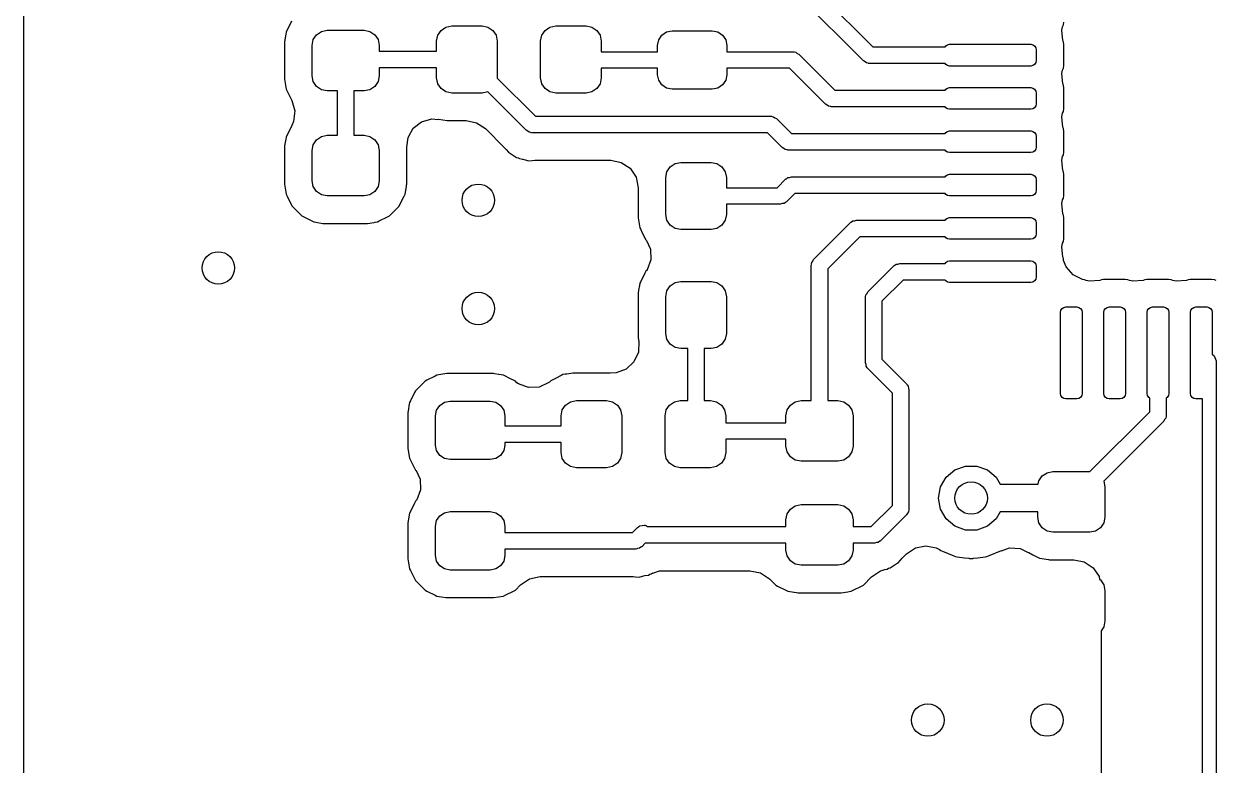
# Model space of a CAD drawing. Extents: x 0.99 to 4.24, y -7.27 to -4.02.
# Drawn here: x 0.9943 to 1.4276, y -6.7369 to -6.4673 of the extents above; entities that cross this region are included whole.
import ezdxf

# ---------------------------------------------------------------- set-up
doc = ezdxf.new("R2010")
doc.units = 0
doc.header["$MEASUREMENT"] = 0
doc.layers.add('BLACK', color=7, linetype='CONTINUOUS')

msp = doc.modelspace()

# ---------------------------------------------------------------- linework, layer by layer
at = {"layer": 'BLACK', "linetype": 'CONTINUOUS'}
for p, q in [((0.99427, -6.92717), (0.99427, -6.36146)), ((1.26875, -6.44167), (1.30282, -6.47574)), ((1.29945, -6.48086), (1.26363, -6.44503)), ((1.09161, -6.46633), (1.08957, -6.47034)), ((1.10242, -6.4701), (1.10453, -6.46969)), ((1.10453, -6.46969), (1.11791, -6.46969)), ((1.11791, -6.46969), (1.12002, -6.4701)), ((1.14471, -6.47151), (1.14591, -6.46972)), ((1.14591, -6.46972), (1.14769, -6.46853)), ((1.14769, -6.46853), (1.1498, -6.46811)), ((1.1498, -6.46811), (1.16083, -6.46811)), ((1.16083, -6.46811), (1.16294, -6.46853)), ((1.16294, -6.46853), (1.16472, -6.46972)), ((1.16472, -6.46972), (1.16592, -6.47151)), ((1.18251, -6.47151), (1.1837, -6.46972)), ((1.1837, -6.46972), (1.18549, -6.46853)), ((1.18549, -6.46853), (1.1876, -6.46811)), ((1.1876, -6.46811), (1.19862, -6.46811)), ((1.19862, -6.46811), (1.20073, -6.46853)), ((1.20073, -6.46853), (1.20252, -6.46972)), ((1.20252, -6.46972), (1.20371, -6.47151)), ((1.22789, -6.47029), (1.22992, -6.46988)), ((1.22992, -6.46988), (1.24449, -6.46988)), ((1.24449, -6.46988), (1.24652, -6.47029)), ((1.37158, -6.46963), (1.37183, -6.46839)), ((1.37186, -6.47339), (1.37158, -6.46963)), ((1.37183, -6.46839), (1.3721, -6.46777)), ((1.3721, -6.46777), (1.37222, -6.46674)), ((1.08912, -6.47316), (1.089, -6.47397)), ((1.089, -6.47397), (1.089, -6.48744)), ((1.08945, -6.47111), (1.08912, -6.47316)), ((1.08957, -6.47034), (1.08945, -6.47111)), ((1.09902, -6.4752), (1.09944, -6.47309)), ((1.09944, -6.47309), (1.10063, -6.4713)), ((1.10063, -6.4713), (1.10242, -6.4701)), ((1.12002, -6.4701), (1.12181, -6.4713)), ((1.12181, -6.4713), (1.12301, -6.47309)), ((1.12301, -6.47309), (1.12343, -6.4752)), ((1.14429, -6.47362), (1.14471, -6.47151)), ((1.14429, -6.47731), (1.14429, -6.47362)), ((1.16592, -6.47151), (1.16634, -6.47362)), ((1.16634, -6.47362), (1.16634, -6.48701)), ((1.18209, -6.47362), (1.18251, -6.47151)), ((1.18209, -6.48701), (1.18209, -6.47362)), ((1.20371, -6.47151), (1.20413, -6.47362)), ((1.20413, -6.47362), (1.20413, -6.47751)), ((1.22461, -6.4752), (1.22501, -6.47316)), ((1.22501, -6.47316), (1.22616, -6.47144)), ((1.22616, -6.47144), (1.22789, -6.47029)), ((1.24652, -6.47029), (1.24825, -6.47144)), ((1.24825, -6.47144), (1.2494, -6.47316)), ((1.2494, -6.47316), (1.2498, -6.4752)), ((1.3721, -6.47395), (1.37186, -6.47339)), ((1.37222, -6.47499), (1.3721, -6.47395)), ((1.09902, -6.48622), (1.09902, -6.4752)), ((1.12343, -6.4752), (1.12343, -6.47731)), ((1.12343, -6.47731), (1.14429, -6.47731)), ((1.20413, -6.47751), (1.22461, -6.47751)), ((1.22461, -6.47751), (1.22461, -6.4752)), ((1.2498, -6.4752), (1.2498, -6.47751)), ((1.2498, -6.47751), (1.27382, -6.47751)), ((1.27382, -6.47751), (1.274, -6.47754)), ((1.274, -6.47754), (1.27408, -6.47752)), ((1.27408, -6.47752), (1.2742, -6.47758)), ((1.2742, -6.47758), (1.27484, -6.47769)), ((1.27484, -6.47769), (1.27535, -6.47811)), ((1.27535, -6.47811), (1.27594, -6.47839)), ((1.27594, -6.47839), (1.28904, -6.49149)), ((1.30282, -6.47574), (1.32908, -6.47574)), ((1.32908, -6.47574), (1.32932, -6.47538)), ((1.32932, -6.47538), (1.32996, -6.47495)), ((1.32996, -6.47495), (1.33071, -6.4748)), ((1.33071, -6.4748), (1.36024, -6.4748)), ((1.36024, -6.4748), (1.36099, -6.47495)), ((1.36099, -6.47495), (1.36163, -6.47538)), ((1.36163, -6.47538), (1.36205, -6.47602)), ((1.36205, -6.47602), (1.3622, -6.47677)), ((1.3622, -6.47677), (1.3622, -6.48071)), ((1.37222, -6.48249), (1.37222, -6.47499)), ((1.30005, -6.48114), (1.29945, -6.48086)), ((1.30055, -6.48156), (1.30005, -6.48114)), ((1.30119, -6.48167), (1.30055, -6.48156)), ((1.30131, -6.48173), (1.30119, -6.48167)), ((1.30139, -6.48171), (1.30131, -6.48173)), ((1.30157, -6.48174), (1.30139, -6.48171)), ((1.32908, -6.48174), (1.30157, -6.48174)), ((1.32932, -6.4821), (1.32908, -6.48174)), ((1.32996, -6.48253), (1.32932, -6.4821)), ((1.33071, -6.48268), (1.32996, -6.48253)), ((1.36024, -6.48268), (1.33071, -6.48268)), ((1.36099, -6.48253), (1.36024, -6.48268)), ((1.36163, -6.4821), (1.36099, -6.48253)), ((1.36205, -6.48146), (1.36163, -6.4821)), ((1.3622, -6.48071), (1.36205, -6.48146)), ((1.3721, -6.48351), (1.37222, -6.48249)), ((1.09944, -6.48833), (1.09902, -6.48622)), ((1.12343, -6.48622), (1.12301, -6.48833)), ((1.14429, -6.48331), (1.12343, -6.48331)), ((1.12343, -6.48331), (1.12343, -6.48622)), ((1.14429, -6.48701), (1.14429, -6.48331)), ((1.14471, -6.48912), (1.14429, -6.48701)), ((1.16634, -6.48701), (1.16632, -6.48708)), ((1.16632, -6.48708), (1.18018, -6.50094)), ((1.18251, -6.48912), (1.18209, -6.48701)), ((1.20413, -6.48701), (1.20371, -6.48912)), ((1.22461, -6.48351), (1.20413, -6.48351)), ((1.20413, -6.48351), (1.20413, -6.48701)), ((1.22461, -6.48583), (1.22461, -6.48351)), ((1.22501, -6.48786), (1.22461, -6.48583)), ((1.2498, -6.48583), (1.2494, -6.48786)), ((1.27258, -6.48351), (1.2498, -6.48351)), ((1.2498, -6.48351), (1.2498, -6.48583)), ((1.28567, -6.49661), (1.27258, -6.48351)), ((1.37158, -6.48538), (1.37183, -6.48414)), ((1.37186, -6.48914), (1.37158, -6.48538)), ((1.37183, -6.48414), (1.3721, -6.48351)), ((1.089, -6.48744), (1.08957, -6.49108)), ((1.08957, -6.49108), (1.09171, -6.49528)), ((1.10063, -6.49012), (1.09944, -6.48833)), ((1.10242, -6.49131), (1.10063, -6.49012)), ((1.10453, -6.49173), (1.10242, -6.49131)), ((1.12002, -6.49131), (1.11791, -6.49173)), ((1.12181, -6.49012), (1.12002, -6.49131)), ((1.12301, -6.48833), (1.12181, -6.49012)), ((1.14591, -6.49091), (1.14471, -6.48912)), ((1.14769, -6.4921), (1.14591, -6.49091)), ((1.1837, -6.49091), (1.18251, -6.48912)), ((1.18549, -6.4921), (1.1837, -6.49091)), ((1.20252, -6.49091), (1.20073, -6.4921)), ((1.20371, -6.48912), (1.20252, -6.49091)), ((1.22616, -6.48958), (1.22501, -6.48786)), ((1.22789, -6.49074), (1.22616, -6.48958)), ((1.22992, -6.49114), (1.22789, -6.49074)), ((1.24449, -6.49114), (1.22992, -6.49114)), ((1.24652, -6.49074), (1.24449, -6.49114)), ((1.24825, -6.48958), (1.24652, -6.49074)), ((1.2494, -6.48786), (1.24825, -6.48958)), ((1.28904, -6.49149), (1.32908, -6.49149)), ((1.32908, -6.49149), (1.32932, -6.49113)), ((1.32932, -6.49113), (1.32996, -6.4907)), ((1.32996, -6.4907), (1.33071, -6.49055)), ((1.33071, -6.49055), (1.36024, -6.49055)), ((1.36024, -6.49055), (1.36099, -6.4907)), ((1.36099, -6.4907), (1.36163, -6.49113)), ((1.36163, -6.49113), (1.36205, -6.49177)), ((1.3721, -6.48969), (1.37186, -6.48914)), ((1.37222, -6.49074), (1.3721, -6.48969)), ((1.37222, -6.49824), (1.37222, -6.49074)), ((1.09171, -6.49528), (1.09277, -6.49902)), ((1.10822, -6.49173), (1.10453, -6.49173)), ((1.10822, -6.50787), (1.10822, -6.49173)), ((1.11791, -6.49173), (1.11422, -6.49173)), ((1.11422, -6.49173), (1.11422, -6.50787)), ((1.1498, -6.49252), (1.14769, -6.4921)), ((1.16083, -6.49252), (1.1498, -6.49252)), ((1.16287, -6.49211), (1.16083, -6.49252)), ((1.17682, -6.50606), (1.16287, -6.49211)), ((1.1876, -6.49252), (1.18549, -6.4921)), ((1.19862, -6.49252), (1.1876, -6.49252)), ((1.20073, -6.4921), (1.19862, -6.49252)), ((1.36205, -6.49177), (1.3622, -6.49252)), ((1.3622, -6.49252), (1.3622, -6.49646)), ((1.09277, -6.49902), (1.09231, -6.50288)), ((1.28627, -6.49689), (1.28567, -6.49661)), ((1.28677, -6.49731), (1.28627, -6.49689)), ((1.28741, -6.49742), (1.28677, -6.49731)), ((1.28753, -6.49748), (1.28741, -6.49742)), ((1.28761, -6.49746), (1.28753, -6.49748)), ((1.2878, -6.49749), (1.28761, -6.49746)), ((1.32908, -6.49749), (1.2878, -6.49749)), ((1.32932, -6.49785), (1.32908, -6.49749)), ((1.32996, -6.49828), (1.32932, -6.49785)), ((1.33071, -6.49843), (1.32996, -6.49828)), ((1.36024, -6.49843), (1.33071, -6.49843)), ((1.36099, -6.49828), (1.36024, -6.49843)), ((1.36163, -6.49785), (1.36099, -6.49828)), ((1.36205, -6.49721), (1.36163, -6.49785)), ((1.3622, -6.49646), (1.36205, -6.49721)), ((1.37158, -6.50113), (1.37183, -6.49988)), ((1.37183, -6.49988), (1.3721, -6.49926)), ((1.3721, -6.49926), (1.37222, -6.49824)), ((1.09171, -6.50432), (1.08957, -6.50853)), ((1.09231, -6.50288), (1.09171, -6.50432)), ((1.1358, -6.50533), (1.13885, -6.50292)), ((1.13885, -6.50292), (1.1426, -6.50187)), ((1.1426, -6.50187), (1.14492, -6.50214)), ((1.14492, -6.50214), (1.14494, -6.50196)), ((1.14494, -6.50196), (1.14819, -6.50248)), ((1.14819, -6.50248), (1.14819, -6.50248)), ((1.14819, -6.50248), (1.14858, -6.50254)), ((1.14858, -6.50254), (1.14949, -6.50254)), ((1.14949, -6.50254), (1.155, -6.50254)), ((1.155, -6.50254), (1.15881, -6.5033)), ((1.15881, -6.5033), (1.16204, -6.50546)), ((1.18018, -6.50094), (1.26575, -6.50094)), ((1.26575, -6.50094), (1.26593, -6.50097)), ((1.26593, -6.50097), (1.26601, -6.50095)), ((1.26601, -6.50095), (1.26613, -6.501)), ((1.26613, -6.501), (1.26677, -6.50112)), ((1.26677, -6.50112), (1.26728, -6.50154)), ((1.26728, -6.50154), (1.26787, -6.50182)), ((1.26787, -6.50182), (1.27329, -6.50724)), ((1.37186, -6.50489), (1.37158, -6.50113)), ((1.08957, -6.50853), (1.08945, -6.5093)), ((1.10063, -6.50949), (1.10242, -6.50829)), ((1.10242, -6.50829), (1.10453, -6.50787)), ((1.10453, -6.50787), (1.10822, -6.50787)), ((1.11422, -6.50787), (1.11791, -6.50787)), ((1.11791, -6.50787), (1.12002, -6.50829)), ((1.12002, -6.50829), (1.12181, -6.50949)), ((1.1335, -6.51216), (1.1339, -6.50872)), ((1.1339, -6.50872), (1.1358, -6.50533)), ((1.16204, -6.50546), (1.16902, -6.51243)), ((1.17741, -6.50634), (1.17682, -6.50606)), ((1.17791, -6.50676), (1.17741, -6.50634)), ((1.17856, -6.50687), (1.17791, -6.50676)), ((1.17868, -6.50693), (1.17856, -6.50687)), ((1.17875, -6.5069), (1.17868, -6.50693)), ((1.17894, -6.50694), (1.17875, -6.5069)), ((1.26451, -6.50694), (1.17894, -6.50694)), ((1.26993, -6.51236), (1.26451, -6.50694)), ((1.27329, -6.50724), (1.32908, -6.50724)), ((1.32908, -6.50724), (1.32932, -6.50688)), ((1.32932, -6.50688), (1.32996, -6.50645)), ((1.32996, -6.50645), (1.33071, -6.5063)), ((1.33071, -6.5063), (1.36024, -6.5063)), ((1.36024, -6.5063), (1.36099, -6.50645)), ((1.36099, -6.50645), (1.36163, -6.50688)), ((1.36163, -6.50688), (1.36205, -6.50751)), ((1.36205, -6.50751), (1.3622, -6.50827)), ((1.3622, -6.50827), (1.3622, -6.5122)), ((1.3721, -6.50544), (1.37186, -6.50489)), ((1.37222, -6.50649), (1.3721, -6.50544)), ((1.37222, -6.51399), (1.37222, -6.50649)), ((1.08907, -6.51167), (1.089, -6.51216)), ((1.089, -6.51216), (1.089, -6.52563)), ((1.08945, -6.5093), (1.08907, -6.51167)), ((1.09902, -6.51339), (1.09944, -6.51128)), ((1.09944, -6.51128), (1.10063, -6.50949)), ((1.12181, -6.50949), (1.12301, -6.51128)), ((1.12301, -6.51128), (1.12343, -6.51339)), ((1.13344, -6.52563), (1.13344, -6.51216)), ((1.13344, -6.51216), (1.1335, -6.51216)), ((1.16902, -6.51243), (1.16961, -6.51307)), ((1.16961, -6.51307), (1.17044, -6.51406)), ((1.27052, -6.51263), (1.26993, -6.51236)), ((1.27102, -6.51306), (1.27052, -6.51263)), ((1.27167, -6.51317), (1.27102, -6.51306)), ((1.27179, -6.51322), (1.27167, -6.51317)), ((1.27186, -6.5132), (1.27179, -6.51322)), ((1.27205, -6.51324), (1.27186, -6.5132)), ((1.32908, -6.51324), (1.27205, -6.51324)), ((1.32932, -6.5136), (1.32908, -6.51324)), ((1.36205, -6.51296), (1.36163, -6.5136)), ((1.3622, -6.5122), (1.36205, -6.51296)), ((1.09902, -6.52441), (1.09902, -6.51339)), ((1.12343, -6.51339), (1.12343, -6.52441)), ((1.17044, -6.51406), (1.17156, -6.51471)), ((1.17156, -6.51471), (1.17229, -6.51518)), ((1.17229, -6.51518), (1.17264, -6.51542)), ((1.17264, -6.51542), (1.17264, -6.51542)), ((1.17264, -6.51542), (1.17335, -6.51592)), ((1.17335, -6.51592), (1.17391, -6.51607)), ((1.17391, -6.51607), (1.17442, -6.51636)), ((1.17442, -6.51636), (1.17554, -6.51656)), ((1.17554, -6.51656), (1.17569, -6.51658)), ((1.17569, -6.51658), (1.17654, -6.51677)), ((1.17654, -6.51677), (1.17778, -6.51711)), ((1.17778, -6.51711), (1.17907, -6.51699)), ((1.17907, -6.51699), (1.17994, -6.51696)), ((1.17994, -6.51696), (1.20758, -6.51696)), ((1.20758, -6.51696), (1.21139, -6.51771)), ((1.32996, -6.51402), (1.32932, -6.5136)), ((1.33071, -6.51417), (1.32996, -6.51402)), ((1.36024, -6.51417), (1.33071, -6.51417)), ((1.36099, -6.51402), (1.36024, -6.51417)), ((1.36163, -6.5136), (1.36099, -6.51402)), ((1.37158, -6.51687), (1.37183, -6.51563)), ((1.37186, -6.52064), (1.37158, -6.51687)), ((1.37183, -6.51563), (1.3721, -6.51501)), ((1.3721, -6.51501), (1.37222, -6.51399)), ((1.21139, -6.51771), (1.21462, -6.51987)), ((1.21462, -6.51987), (1.21678, -6.52311)), ((1.22756, -6.52323), (1.22798, -6.52112)), ((1.22798, -6.52112), (1.22917, -6.51933)), ((1.22917, -6.51933), (1.23096, -6.51814)), ((1.23096, -6.51814), (1.23307, -6.51772)), ((1.23307, -6.51772), (1.24409, -6.51772)), ((1.24409, -6.51772), (1.2462, -6.51814)), ((1.2462, -6.51814), (1.24799, -6.51933)), ((1.24799, -6.51933), (1.24919, -6.52112)), ((1.24919, -6.52112), (1.24961, -6.52323)), ((1.3721, -6.52119), (1.37186, -6.52064)), ((1.37222, -6.52223), (1.3721, -6.52119)), ((1.089, -6.52563), (1.08957, -6.52927)), ((1.09944, -6.52652), (1.09902, -6.52441)), ((1.12343, -6.52441), (1.12301, -6.52652)), ((1.13331, -6.52649), (1.13338, -6.52602)), ((1.13338, -6.52602), (1.13344, -6.52563)), ((1.13338, -6.52602), (1.13338, -6.52602)), ((1.21678, -6.52311), (1.21754, -6.52692)), ((1.22756, -6.53661), (1.22756, -6.52323)), ((1.24961, -6.52323), (1.24961, -6.52692)), ((1.26805, -6.52692), (1.27111, -6.52386)), ((1.27111, -6.52386), (1.27126, -6.52376)), ((1.27126, -6.52376), (1.2713, -6.52369)), ((1.2713, -6.52369), (1.27142, -6.52364)), ((1.27142, -6.52364), (1.27196, -6.52327)), ((1.27196, -6.52327), (1.27261, -6.52321)), ((1.27261, -6.52321), (1.27323, -6.52298)), ((1.27323, -6.52298), (1.32908, -6.52298)), ((1.32908, -6.52298), (1.32932, -6.52262)), ((1.32932, -6.52262), (1.32996, -6.5222)), ((1.32996, -6.5222), (1.33071, -6.52205)), ((1.33071, -6.52205), (1.36024, -6.52205)), ((1.36024, -6.52205), (1.36099, -6.5222)), ((1.36099, -6.5222), (1.36163, -6.52262)), ((1.36163, -6.52262), (1.36205, -6.52326)), ((1.36205, -6.52326), (1.3622, -6.52402)), ((1.3622, -6.52402), (1.3622, -6.52795)), ((1.37222, -6.52973), (1.37222, -6.52223)), ((1.08957, -6.52927), (1.08993, -6.52997)), ((1.08993, -6.52997), (1.08993, -6.52997)), ((1.08993, -6.52997), (1.09063, -6.53135)), ((1.10063, -6.52831), (1.09944, -6.52652)), ((1.10242, -6.5295), (1.10063, -6.52831)), ((1.10453, -6.52992), (1.10242, -6.5295)), ((1.11791, -6.52992), (1.10453, -6.52992)), ((1.12002, -6.5295), (1.11791, -6.52992)), ((1.12181, -6.52831), (1.12002, -6.5295)), ((1.12301, -6.52652), (1.12181, -6.52831)), ((1.13181, -6.53135), (1.13251, -6.52997)), ((1.13251, -6.52997), (1.13287, -6.52927)), ((1.13251, -6.52997), (1.13251, -6.52997)), ((1.13287, -6.52927), (1.13331, -6.52649)), ((1.21754, -6.52692), (1.21754, -6.5322)), ((1.24961, -6.52692), (1.26805, -6.52692)), ((1.27447, -6.52898), (1.27141, -6.53204)), ((1.32908, -6.52898), (1.27447, -6.52898)), ((1.32932, -6.52934), (1.32908, -6.52898)), ((1.32996, -6.52977), (1.32932, -6.52934)), ((1.33071, -6.52992), (1.32996, -6.52977)), ((1.36024, -6.52992), (1.33071, -6.52992)), ((1.36099, -6.52977), (1.36024, -6.52992)), ((1.36163, -6.52934), (1.36099, -6.52977)), ((1.36205, -6.52871), (1.36163, -6.52934)), ((1.3622, -6.52795), (1.36205, -6.52871)), ((1.3721, -6.53076), (1.37222, -6.52973)), ((1.09063, -6.53135), (1.09181, -6.53365)), ((1.09181, -6.53365), (1.09528, -6.53713)), ((1.12716, -6.53713), (1.13064, -6.53365)), ((1.13064, -6.53365), (1.13181, -6.53135)), ((1.21754, -6.5322), (1.21754, -6.53784)), ((1.26929, -6.53292), (1.24961, -6.53292)), ((1.24961, -6.53292), (1.24961, -6.53661)), ((1.26991, -6.5327), (1.26929, -6.53292)), ((1.27056, -6.53264), (1.26991, -6.5327)), ((1.2711, -6.53226), (1.27056, -6.53264)), ((1.27122, -6.53222), (1.2711, -6.53226)), ((1.27126, -6.53215), (1.27122, -6.53222)), ((1.27141, -6.53204), (1.27126, -6.53215)), ((1.37158, -6.53262), (1.37183, -6.53138)), ((1.37186, -6.53639), (1.37158, -6.53262)), ((1.37183, -6.53138), (1.3721, -6.53076)), ((1.09528, -6.53713), (1.09598, -6.53749)), ((1.09598, -6.53749), (1.09897, -6.53901)), ((1.09897, -6.53901), (1.09897, -6.53901)), ((1.09897, -6.53901), (1.09967, -6.53936)), ((1.09967, -6.53936), (1.10044, -6.53949)), ((1.122, -6.53949), (1.12277, -6.53936)), ((1.12277, -6.53936), (1.12347, -6.53901)), ((1.12347, -6.53901), (1.12646, -6.53749)), ((1.12347, -6.53901), (1.12347, -6.53901)), ((1.12646, -6.53749), (1.12716, -6.53713)), ((1.21754, -6.53784), (1.21812, -6.54147)), ((1.22798, -6.53872), (1.22756, -6.53661)), ((1.22917, -6.54051), (1.22798, -6.53872)), ((1.24919, -6.53872), (1.24799, -6.54051)), ((1.24961, -6.53661), (1.24919, -6.53872)), ((1.29505, -6.53939), (1.29558, -6.53901)), ((1.29558, -6.53901), (1.29623, -6.53896)), ((1.29623, -6.53896), (1.29685, -6.53873)), ((1.29685, -6.53873), (1.32908, -6.53873)), ((1.32908, -6.53873), (1.32932, -6.53837)), ((1.32932, -6.53837), (1.32996, -6.53795)), ((1.32996, -6.53795), (1.33071, -6.5378)), ((1.33071, -6.5378), (1.36024, -6.5378)), ((1.36024, -6.5378), (1.36099, -6.53795)), ((1.36099, -6.53795), (1.36163, -6.53837)), ((1.36163, -6.53837), (1.36205, -6.53901)), ((1.36205, -6.53901), (1.3622, -6.53976)), ((1.3721, -6.53694), (1.37186, -6.53639)), ((1.37222, -6.53798), (1.3721, -6.53694)), ((1.37222, -6.54548), (1.37222, -6.53798)), ((1.10044, -6.53949), (1.10292, -6.53988)), ((1.10292, -6.53988), (1.10292, -6.53988)), ((1.10292, -6.53988), (1.10331, -6.53994)), ((1.10331, -6.53994), (1.1037, -6.53994)), ((1.1037, -6.53994), (1.11122, -6.53994)), ((1.11122, -6.53994), (1.11914, -6.53994)), ((1.11914, -6.53994), (1.12155, -6.53956)), ((1.12155, -6.53956), (1.122, -6.53949)), ((1.122, -6.53949), (1.122, -6.53949)), ((1.21812, -6.54147), (1.21847, -6.54217)), ((1.21847, -6.54217), (1.21847, -6.54217)), ((1.21847, -6.54217), (1.21894, -6.54309)), ((1.21894, -6.54309), (1.22035, -6.54586)), ((1.23096, -6.54171), (1.22917, -6.54051)), ((1.23307, -6.54213), (1.23096, -6.54171)), ((1.24409, -6.54213), (1.23307, -6.54213)), ((1.2462, -6.54171), (1.24409, -6.54213)), ((1.24799, -6.54051), (1.2462, -6.54171)), ((1.28134, -6.553), (1.29473, -6.53961)), ((1.29473, -6.53961), (1.29488, -6.5395)), ((1.29488, -6.5395), (1.29492, -6.53943)), ((1.29492, -6.53943), (1.29505, -6.53939)), ((1.3622, -6.5437), (1.36205, -6.54445)), ((1.3622, -6.53976), (1.3622, -6.5437)), ((1.22035, -6.54586), (1.22056, -6.54607)), ((1.22056, -6.54607), (1.22203, -6.54925)), ((1.29809, -6.54473), (1.28646, -6.55636)), ((1.32908, -6.54473), (1.29809, -6.54473)), ((1.32932, -6.54509), (1.32908, -6.54473)), ((1.32996, -6.54552), (1.32932, -6.54509)), ((1.33071, -6.54567), (1.32996, -6.54552)), ((1.36024, -6.54567), (1.33071, -6.54567)), ((1.36099, -6.54552), (1.36024, -6.54567)), ((1.36163, -6.54509), (1.36099, -6.54552)), ((1.36205, -6.54445), (1.36163, -6.54509)), ((1.37158, -6.54837), (1.37183, -6.54713)), ((1.37183, -6.54713), (1.3721, -6.54651)), ((1.3721, -6.54651), (1.37222, -6.54548)), ((1.22203, -6.54925), (1.22218, -6.55313)), ((1.37186, -6.55213), (1.37158, -6.54837)), ((1.3721, -6.55269), (1.37186, -6.55213)), ((1.22218, -6.55313), (1.22084, -6.55678)), ((1.28046, -6.55512), (1.2805, -6.55493)), ((1.28046, -6.60433), (1.28046, -6.55512)), ((1.28048, -6.55486), (1.28053, -6.55474)), ((1.2805, -6.55493), (1.28048, -6.55486)), ((1.28053, -6.55474), (1.28065, -6.55409)), ((1.28065, -6.55409), (1.28107, -6.55359)), ((1.28107, -6.55359), (1.28134, -6.553)), ((1.28646, -6.55636), (1.28646, -6.60433)), ((1.30103, -6.56481), (1.31048, -6.55536)), ((1.31048, -6.55536), (1.31063, -6.55525)), ((1.31063, -6.55525), (1.31067, -6.55518)), ((1.31067, -6.55518), (1.31079, -6.55514)), ((1.31079, -6.55514), (1.31133, -6.55476)), ((1.31133, -6.55476), (1.31198, -6.5547)), ((1.31198, -6.5547), (1.3126, -6.55448)), ((1.3126, -6.55448), (1.32908, -6.55448)), ((1.32908, -6.55448), (1.32932, -6.55412)), ((1.32932, -6.55412), (1.32996, -6.55369)), ((1.32996, -6.55369), (1.33071, -6.55354)), ((1.33071, -6.55354), (1.36024, -6.55354)), ((1.36024, -6.55354), (1.36099, -6.55369)), ((1.36099, -6.55369), (1.36163, -6.55412)), ((1.36163, -6.55412), (1.36205, -6.55476)), ((1.36205, -6.55476), (1.3622, -6.55551)), ((1.3622, -6.55551), (1.3622, -6.55945)), ((1.37218, -6.55339), (1.3721, -6.55269)), ((1.37312, -6.55565), (1.37218, -6.55339)), ((1.37567, -6.55859), (1.37312, -6.55565)), ((1.21847, -6.56098), (1.21812, -6.56168)), ((1.21999, -6.55799), (1.21847, -6.56098)), ((1.21847, -6.56098), (1.21847, -6.56098)), ((1.22035, -6.55729), (1.21999, -6.55799)), ((1.22078, -6.55686), (1.22035, -6.55729)), ((1.22084, -6.55678), (1.22078, -6.55686)), ((1.23096, -6.56144), (1.23307, -6.56102)), ((1.23307, -6.56102), (1.24409, -6.56102)), ((1.24409, -6.56102), (1.2462, -6.56144)), ((1.31384, -6.56048), (1.30615, -6.56817)), ((1.32908, -6.56048), (1.31384, -6.56048)), ((1.32932, -6.56084), (1.32908, -6.56048)), ((1.32996, -6.56127), (1.32932, -6.56084)), ((1.36163, -6.56084), (1.36099, -6.56127)), ((1.36205, -6.5602), (1.36163, -6.56084)), ((1.3622, -6.55945), (1.36205, -6.5602)), ((1.3791, -6.5603), (1.37567, -6.55859)), ((1.37977, -6.56038), (1.3791, -6.5603)), ((1.3804, -6.56065), (1.37977, -6.56038)), ((1.38164, -6.5609), (1.3804, -6.56065)), ((1.3854, -6.56062), (1.38164, -6.5609)), ((1.38595, -6.56038), (1.3854, -6.56062)), ((1.3867, -6.56029), (1.38595, -6.56038)), ((1.38671, -6.56029), (1.3867, -6.56029)), ((1.3867, -6.56029), (1.3867, -6.56029)), ((1.387, -6.56026), (1.38671, -6.56029)), ((1.38671, -6.56029), (1.38671, -6.56029)), ((1.3945, -6.56026), (1.387, -6.56026)), ((1.39552, -6.56038), (1.3945, -6.56026)), ((1.39614, -6.56065), (1.39552, -6.56038)), ((1.39738, -6.5609), (1.39614, -6.56065)), ((1.40115, -6.56062), (1.39738, -6.5609)), ((1.4017, -6.56038), (1.40115, -6.56062)), ((1.40244, -6.56029), (1.4017, -6.56038)), ((1.40245, -6.56029), (1.40244, -6.56029)), ((1.40244, -6.56029), (1.40244, -6.56029)), ((1.40275, -6.56026), (1.40245, -6.56029)), ((1.40245, -6.56029), (1.40245, -6.56029)), ((1.41025, -6.56026), (1.40275, -6.56026)), ((1.41127, -6.56038), (1.41025, -6.56026)), ((1.41189, -6.56065), (1.41127, -6.56038)), ((1.41313, -6.5609), (1.41189, -6.56065)), ((1.4169, -6.56062), (1.41313, -6.5609)), ((1.41745, -6.56038), (1.4169, -6.56062)), ((1.41819, -6.56029), (1.41745, -6.56038)), ((1.4182, -6.56029), (1.41819, -6.56029)), ((1.41819, -6.56029), (1.41819, -6.56029)), ((1.41849, -6.56026), (1.4182, -6.56029)), ((1.4182, -6.56029), (1.4182, -6.56029)), ((1.42599, -6.56026), (1.41849, -6.56026)), ((1.42702, -6.56038), (1.42599, -6.56026)), ((1.42764, -6.56065), (1.42702, -6.56038)), ((1.21771, -6.56423), (1.21754, -6.56531)), ((1.21754, -6.56531), (1.21754, -6.58114)), ((1.21799, -6.56245), (1.21771, -6.56423)), ((1.21812, -6.56168), (1.21799, -6.56245)), ((1.22756, -6.56654), (1.22798, -6.56443)), ((1.22798, -6.56443), (1.22917, -6.56264)), ((1.22917, -6.56264), (1.23096, -6.56144)), ((1.2462, -6.56144), (1.24799, -6.56264)), ((1.24799, -6.56264), (1.24919, -6.56443)), ((1.24919, -6.56443), (1.24961, -6.56654)), ((1.30075, -6.5654), (1.30103, -6.56481)), ((1.33071, -6.56142), (1.32996, -6.56127)), ((1.36024, -6.56142), (1.33071, -6.56142)), ((1.36099, -6.56127), (1.36024, -6.56142)), ((1.22756, -6.57992), (1.22756, -6.56654)), ((1.24961, -6.56654), (1.24961, -6.57992)), ((1.30015, -6.56693), (1.30018, -6.56675)), ((1.30015, -6.59055), (1.30015, -6.56693)), ((1.30016, -6.56667), (1.30022, -6.56655)), ((1.30018, -6.56675), (1.30016, -6.56667)), ((1.30022, -6.56655), (1.30033, -6.5659)), ((1.30033, -6.5659), (1.30075, -6.5654)), ((1.30615, -6.56817), (1.30615, -6.58931)), ((1.37106, -6.57224), (1.37121, -6.57149)), ((1.37106, -6.60177), (1.37106, -6.57224)), ((1.37121, -6.57149), (1.37164, -6.57085)), ((1.37164, -6.57085), (1.37228, -6.57043)), ((1.37228, -6.57043), (1.37303, -6.57028)), ((1.37303, -6.57028), (1.37697, -6.57028)), ((1.37697, -6.57028), (1.37772, -6.57043)), ((1.37772, -6.57043), (1.37836, -6.57085)), ((1.37836, -6.57085), (1.37879, -6.57149)), ((1.37879, -6.57149), (1.37894, -6.57224)), ((1.37894, -6.57224), (1.37894, -6.60177)), ((1.38681, -6.57224), (1.38696, -6.57149)), ((1.38681, -6.60177), (1.38681, -6.57224)), ((1.38696, -6.57149), (1.38739, -6.57085)), ((1.38739, -6.57085), (1.38803, -6.57043)), ((1.38803, -6.57043), (1.38878, -6.57028)), ((1.38878, -6.57028), (1.39272, -6.57028)), ((1.39272, -6.57028), (1.39347, -6.57043)), ((1.39347, -6.57043), (1.39411, -6.57085)), ((1.39411, -6.57085), (1.39454, -6.57149)), ((1.39454, -6.57149), (1.39468, -6.57224)), ((1.39468, -6.57224), (1.39468, -6.60177)), ((1.40256, -6.57224), (1.40271, -6.57149)), ((1.40256, -6.60177), (1.40256, -6.57224)), ((1.40271, -6.57149), (1.40314, -6.57085)), ((1.40314, -6.57085), (1.40377, -6.57043)), ((1.40377, -6.57043), (1.40453, -6.57028)), ((1.40453, -6.57028), (1.40846, -6.57028)), ((1.40846, -6.57028), (1.40922, -6.57043)), ((1.40922, -6.57043), (1.40986, -6.57085)), ((1.40986, -6.57085), (1.41028, -6.57149)), ((1.41028, -6.57149), (1.41043, -6.57224)), ((1.41043, -6.57224), (1.41043, -6.60177)), ((1.41831, -6.57224), (1.41846, -6.57149)), ((1.41831, -6.60177), (1.41831, -6.57224)), ((1.41846, -6.57149), (1.41888, -6.57085)), ((1.41888, -6.57085), (1.41952, -6.57043)), ((1.41952, -6.57043), (1.42028, -6.57028)), ((1.42028, -6.57028), (1.42421, -6.57028)), ((1.42421, -6.57028), (1.42497, -6.57043)), ((1.42497, -6.57043), (1.4256, -6.57085)), ((1.4256, -6.57085), (1.42603, -6.57149)), ((1.42603, -6.57149), (1.42618, -6.57224)), ((1.42618, -6.57224), (1.42618, -6.58741)), ((1.21754, -6.58114), (1.2176, -6.58153)), ((1.2176, -6.58153), (1.21781, -6.58284)), ((1.22798, -6.58203), (1.22756, -6.57992)), ((1.22917, -6.58382), (1.22798, -6.58203)), ((1.24919, -6.58203), (1.24799, -6.58382)), ((1.24961, -6.57992), (1.24919, -6.58203)), ((1.21766, -6.58673), (1.21603, -6.59026)), ((1.21781, -6.58284), (1.21766, -6.58673)), ((1.23096, -6.58501), (1.22917, -6.58382)), ((1.23307, -6.58543), (1.23096, -6.58501)), ((1.23558, -6.58543), (1.23307, -6.58543)), ((1.23558, -6.60433), (1.23558, -6.58543)), ((1.24409, -6.58543), (1.24158, -6.58543)), ((1.24158, -6.58543), (1.24158, -6.60433)), ((1.2462, -6.58501), (1.24409, -6.58543)), ((1.24799, -6.58382), (1.2462, -6.58501)), ((1.21603, -6.59026), (1.21317, -6.59289)), ((1.30037, -6.59117), (1.30015, -6.59055)), ((1.30043, -6.59182), (1.30037, -6.59117)), ((1.30615, -6.58931), (1.31511, -6.59827)), ((1.42618, -6.58741), (1.42689, -6.58811)), ((1.42689, -6.58811), (1.42762, -6.58988)), ((1.42762, -6.58988), (1.42762, -6.79634)), ((1.14372, -6.59543), (1.14079, -6.59693)), ((1.14441, -6.59508), (1.14372, -6.59543)), ((1.14801, -6.59451), (1.14441, -6.59508)), ((1.15649, -6.59451), (1.14801, -6.59451)), ((1.16459, -6.59451), (1.15649, -6.59451)), ((1.16499, -6.59451), (1.16459, -6.59451)), ((1.16537, -6.59457), (1.16499, -6.59451)), ((1.16689, -6.59481), (1.16537, -6.59457)), ((1.16537, -6.59457), (1.16537, -6.59457)), ((1.16858, -6.59508), (1.16689, -6.59481)), ((1.16928, -6.59543), (1.16858, -6.59508)), ((1.17065, -6.59614), (1.16928, -6.59543)), ((1.16928, -6.59543), (1.16928, -6.59543)), ((1.18952, -6.59524), (1.18753, -6.59626)), ((1.19022, -6.59489), (1.18952, -6.59524)), ((1.18952, -6.59524), (1.18952, -6.59524)), ((1.19099, -6.59476), (1.19022, -6.59489)), ((1.19166, -6.59466), (1.19099, -6.59476)), ((1.19099, -6.59476), (1.19099, -6.59476)), ((1.19386, -6.59431), (1.19166, -6.59466)), ((1.20059, -6.59431), (1.19386, -6.59431)), ((1.20732, -6.59431), (1.20059, -6.59431)), ((1.2074, -6.59432), (1.20732, -6.59431)), ((1.20953, -6.59424), (1.2074, -6.59432)), ((1.21317, -6.59289), (1.20953, -6.59424)), ((1.30081, -6.59236), (1.30043, -6.59182)), ((1.30085, -6.59248), (1.30081, -6.59236)), ((1.30092, -6.59252), (1.30085, -6.59248)), ((1.30103, -6.59267), (1.30092, -6.59252)), ((1.30999, -6.60164), (1.30103, -6.59267)), ((1.14009, -6.59728), (1.13665, -6.60072)), ((1.14079, -6.59693), (1.14009, -6.59728)), ((1.14079, -6.59693), (1.14079, -6.59693)), ((1.17291, -6.59728), (1.17065, -6.59614)), ((1.17345, -6.59783), (1.17291, -6.59728)), ((1.17406, -6.59823), (1.17345, -6.59783)), ((1.1777, -6.59958), (1.17406, -6.59823)), ((1.18158, -6.59942), (1.1777, -6.59958)), ((1.18511, -6.5978), (1.18158, -6.59942)), ((1.18528, -6.59767), (1.18511, -6.5978)), ((1.18584, -6.59712), (1.18528, -6.59767)), ((1.18753, -6.59626), (1.18584, -6.59712)), ((1.31511, -6.59827), (1.31522, -6.59842)), ((1.31522, -6.59842), (1.31529, -6.59847)), ((1.31529, -6.59847), (1.31534, -6.59859)), ((1.31534, -6.59859), (1.31571, -6.59913)), ((1.31571, -6.59913), (1.31577, -6.59978)), ((1.31577, -6.59978), (1.31599, -6.60039)), ((1.1348, -6.60435), (1.13445, -6.60504)), ((1.1363, -6.60142), (1.1348, -6.60435)), ((1.13665, -6.60072), (1.1363, -6.60142)), ((1.1363, -6.60142), (1.1363, -6.60142)), ((1.19297, -6.60475), (1.19508, -6.60433)), ((1.19508, -6.60433), (1.2061, -6.60433)), ((1.2061, -6.60433), (1.20821, -6.60475)), ((1.23076, -6.60475), (1.23287, -6.60433)), ((1.23287, -6.60433), (1.23558, -6.60433)), ((1.24158, -6.60433), (1.2439, -6.60433)), ((1.2439, -6.60433), (1.24601, -6.60475)), ((1.27466, -6.60475), (1.27677, -6.60433)), ((1.27677, -6.60433), (1.28046, -6.60433)), ((1.28646, -6.60433), (1.29016, -6.60433)), ((1.29016, -6.60433), (1.29227, -6.60475)), ((1.30999, -6.64246), (1.30999, -6.60164)), ((1.31599, -6.60039), (1.31599, -6.6437)), ((1.37121, -6.60252), (1.37106, -6.60177)), ((1.37164, -6.60316), (1.37121, -6.60252)), ((1.37228, -6.60359), (1.37164, -6.60316)), ((1.37303, -6.60374), (1.37228, -6.60359)), ((1.37697, -6.60374), (1.37303, -6.60374)), ((1.37772, -6.60359), (1.37697, -6.60374)), ((1.37836, -6.60316), (1.37772, -6.60359)), ((1.37879, -6.60252), (1.37836, -6.60316)), ((1.37894, -6.60177), (1.37879, -6.60252)), ((1.38696, -6.60252), (1.38681, -6.60177)), ((1.38739, -6.60316), (1.38696, -6.60252)), ((1.38803, -6.60359), (1.38739, -6.60316)), ((1.38878, -6.60374), (1.38803, -6.60359)), ((1.39272, -6.60374), (1.38878, -6.60374)), ((1.39347, -6.60359), (1.39272, -6.60374)), ((1.39411, -6.60316), (1.39347, -6.60359)), ((1.39454, -6.60252), (1.39411, -6.60316)), ((1.39468, -6.60177), (1.39454, -6.60252)), ((1.40271, -6.60252), (1.40256, -6.60177)), ((1.40314, -6.60316), (1.40271, -6.60252)), ((1.4035, -6.6034), (1.40314, -6.60316)), ((1.4035, -6.6084), (1.4035, -6.6034)), ((1.40986, -6.60316), (1.4095, -6.6034)), ((1.4095, -6.6034), (1.4095, -6.60965)), ((1.41028, -6.60252), (1.40986, -6.60316)), ((1.41043, -6.60177), (1.41028, -6.60252)), ((1.41846, -6.60252), (1.41831, -6.60177)), ((1.41888, -6.60316), (1.41846, -6.60252)), ((1.41952, -6.60359), (1.41888, -6.60316)), ((1.42028, -6.60374), (1.41952, -6.60359)), ((1.42262, -6.60374), (1.42028, -6.60374)), ((1.42262, -6.7953), (1.42262, -6.60374)), ((1.13407, -6.60741), (1.13388, -6.60864)), ((1.13388, -6.60864), (1.13388, -6.62168)), ((1.13425, -6.60627), (1.13407, -6.60741)), ((1.13445, -6.60504), (1.13425, -6.60627)), ((1.1439, -6.60984), (1.1443, -6.60781)), ((1.1443, -6.60781), (1.14545, -6.60608)), ((1.14545, -6.60608), (1.14718, -6.60493)), ((1.14718, -6.60493), (1.14921, -6.60453)), ((1.14921, -6.60453), (1.16378, -6.60453)), ((1.16378, -6.60453), (1.16581, -6.60493)), ((1.16581, -6.60493), (1.16754, -6.60608)), ((1.16754, -6.60608), (1.16869, -6.60781)), ((1.16869, -6.60781), (1.16909, -6.60984)), ((1.18957, -6.60984), (1.18999, -6.60773)), ((1.18999, -6.60773), (1.19118, -6.60595)), ((1.19118, -6.60595), (1.19297, -6.60475)), ((1.20821, -6.60475), (1.21, -6.60595)), ((1.21, -6.60595), (1.21119, -6.60773)), ((1.21119, -6.60773), (1.21161, -6.60984)), ((1.22736, -6.60984), (1.22778, -6.60773)), ((1.22778, -6.60773), (1.22898, -6.60595)), ((1.22898, -6.60595), (1.23076, -6.60475)), ((1.24601, -6.60475), (1.2478, -6.60595)), ((1.2478, -6.60595), (1.24899, -6.60773)), ((1.24899, -6.60773), (1.24941, -6.60984)), ((1.27126, -6.60984), (1.27168, -6.60773)), ((1.27168, -6.60773), (1.27287, -6.60595)), ((1.27287, -6.60595), (1.27466, -6.60475)), ((1.29227, -6.60475), (1.29405, -6.60595)), ((1.29405, -6.60595), (1.29525, -6.60773)), ((1.29525, -6.60773), (1.29567, -6.60984)), ((1.38177, -6.63013), (1.4035, -6.6084)), ((1.1439, -6.62047), (1.1439, -6.60984)), ((1.16909, -6.60984), (1.16909, -6.61354)), ((1.18957, -6.61354), (1.18957, -6.60984)), ((1.21161, -6.60984), (1.21161, -6.62323)), ((1.22736, -6.62323), (1.22736, -6.60984)), ((1.24941, -6.60984), (1.24941, -6.61235)), ((1.24941, -6.61235), (1.27126, -6.61235)), ((1.27126, -6.61235), (1.27126, -6.60984)), ((1.29567, -6.60984), (1.29567, -6.62087)), ((1.40862, -6.61177), (1.3868, -6.63359)), ((1.40889, -6.61117), (1.40862, -6.61177)), ((1.40932, -6.61067), (1.40889, -6.61117)), ((1.40943, -6.61003), (1.40932, -6.61067)), ((1.40948, -6.60991), (1.40943, -6.61003)), ((1.4095, -6.60965), (1.40946, -6.60983)), ((1.40946, -6.60983), (1.40948, -6.60991)), ((1.16909, -6.61354), (1.18957, -6.61354)), ((1.13388, -6.62168), (1.13445, -6.62527)), ((1.1443, -6.62251), (1.1439, -6.62047)), ((1.16909, -6.62047), (1.16869, -6.62251)), ((1.18957, -6.61954), (1.16909, -6.61954)), ((1.16909, -6.61954), (1.16909, -6.62047)), ((1.18957, -6.62323), (1.18957, -6.61954)), ((1.27126, -6.61835), (1.24941, -6.61835)), ((1.24941, -6.61835), (1.24941, -6.62323)), ((1.27126, -6.62087), (1.27126, -6.61835)), ((1.27168, -6.62298), (1.27126, -6.62087)), ((1.29567, -6.62087), (1.29525, -6.62298)), ((1.13445, -6.62527), (1.13665, -6.6296)), ((1.14545, -6.62423), (1.1443, -6.62251)), ((1.14718, -6.62538), (1.14545, -6.62423)), ((1.14921, -6.62579), (1.14718, -6.62538)), ((1.16378, -6.62579), (1.14921, -6.62579)), ((1.16581, -6.62538), (1.16378, -6.62579)), ((1.16754, -6.62423), (1.16581, -6.62538)), ((1.16869, -6.62251), (1.16754, -6.62423)), ((1.18999, -6.62534), (1.18957, -6.62323)), ((1.19118, -6.62713), (1.18999, -6.62534)), ((1.21119, -6.62534), (1.21, -6.62713)), ((1.21161, -6.62323), (1.21119, -6.62534)), ((1.22778, -6.62534), (1.22736, -6.62323)), ((1.22898, -6.62713), (1.22778, -6.62534)), ((1.24899, -6.62534), (1.2478, -6.62713)), ((1.24941, -6.62323), (1.24899, -6.62534)), ((1.27287, -6.62476), (1.27168, -6.62298)), ((1.27466, -6.62596), (1.27287, -6.62476)), ((1.27677, -6.62638), (1.27466, -6.62596)), ((1.29227, -6.62596), (1.29016, -6.62638)), ((1.29405, -6.62476), (1.29227, -6.62596)), ((1.29525, -6.62298), (1.29405, -6.62476)), ((1.13665, -6.6296), (1.13683, -6.62977)), ((1.13683, -6.62977), (1.13827, -6.63291)), ((1.19297, -6.62832), (1.19118, -6.62713)), ((1.19508, -6.62874), (1.19297, -6.62832)), ((1.2061, -6.62874), (1.19508, -6.62874)), ((1.20821, -6.62832), (1.2061, -6.62874)), ((1.21, -6.62713), (1.20821, -6.62832)), ((1.23076, -6.62832), (1.22898, -6.62713)), ((1.23287, -6.62874), (1.23076, -6.62832)), ((1.2439, -6.62874), (1.23287, -6.62874)), ((1.24601, -6.62832), (1.2439, -6.62874)), ((1.2478, -6.62713), (1.24601, -6.62832)), ((1.29016, -6.62638), (1.27677, -6.62638)), ((1.32953, -6.63217), (1.33268, -6.62954)), ((1.33268, -6.62954), (1.33653, -6.62813)), ((1.33653, -6.62813), (1.34063, -6.62813)), ((1.34063, -6.62813), (1.34449, -6.62954)), ((1.34449, -6.62954), (1.34763, -6.63217)), ((1.3662, -6.63054), (1.36831, -6.63012)), ((1.36831, -6.63012), (1.38169, -6.63012)), ((1.38169, -6.63012), (1.38177, -6.63013)), ((1.13827, -6.63291), (1.13843, -6.63679)), ((1.32748, -6.63572), (1.32953, -6.63217)), ((1.34763, -6.63217), (1.34913, -6.63476)), ((1.36297, -6.63476), (1.36321, -6.63352)), ((1.36321, -6.63352), (1.36441, -6.63173)), ((1.36441, -6.63173), (1.3662, -6.63054)), ((1.3868, -6.63359), (1.3872, -6.63563)), ((1.13843, -6.63679), (1.13708, -6.64044)), ((1.32677, -6.63976), (1.32748, -6.63572)), ((1.34913, -6.63476), (1.36297, -6.63476)), ((1.3872, -6.63563), (1.3872, -6.64665)), ((1.1363, -6.64157), (1.13511, -6.64391)), ((1.13665, -6.64087), (1.1363, -6.64157)), ((1.13707, -6.64046), (1.13665, -6.64087)), ((1.13708, -6.64044), (1.13707, -6.64046)), ((1.27287, -6.64374), (1.27466, -6.64255)), ((1.27466, -6.64255), (1.27677, -6.64213)), ((1.27677, -6.64213), (1.29016, -6.64213)), ((1.29016, -6.64213), (1.29227, -6.64255)), ((1.29227, -6.64255), (1.29405, -6.64374)), ((1.3023, -6.65015), (1.30999, -6.64246)), ((1.32748, -6.6438), (1.32677, -6.63976)), ((1.13445, -6.6452), (1.13388, -6.64879)), ((1.13511, -6.64391), (1.13445, -6.6452)), ((1.1443, -6.64797), (1.14545, -6.64624)), ((1.14545, -6.64624), (1.14718, -6.64509)), ((1.14718, -6.64509), (1.14921, -6.64468)), ((1.14921, -6.64468), (1.16378, -6.64468)), ((1.16378, -6.64468), (1.16581, -6.64509)), ((1.16581, -6.64509), (1.16754, -6.64624)), ((1.16754, -6.64624), (1.16869, -6.64797)), ((1.27126, -6.64764), (1.27168, -6.64553)), ((1.27126, -6.65015), (1.27126, -6.64764)), ((1.27168, -6.64553), (1.27287, -6.64374)), ((1.29405, -6.64374), (1.29525, -6.64553)), ((1.29525, -6.64553), (1.29567, -6.64764)), ((1.29567, -6.64764), (1.29567, -6.65015)), ((1.31511, -6.64582), (1.30566, -6.65527)), ((1.31539, -6.64523), (1.31511, -6.64582)), ((1.31581, -6.64473), (1.31539, -6.64523)), ((1.31592, -6.64408), (1.31581, -6.64473)), ((1.31598, -6.64396), (1.31592, -6.64408)), ((1.31599, -6.6437), (1.31596, -6.64388)), ((1.31596, -6.64388), (1.31598, -6.64396)), ((1.32953, -6.64736), (1.32748, -6.6438)), ((1.33268, -6.64999), (1.32953, -6.64736)), ((1.34763, -6.64736), (1.34449, -6.64999)), ((1.34913, -6.64476), (1.34763, -6.64736)), ((1.3628, -6.64476), (1.34913, -6.64476)), ((1.3628, -6.64665), (1.3628, -6.64476)), ((1.36321, -6.64876), (1.3628, -6.64665)), ((1.3872, -6.64665), (1.38679, -6.64876)), ((1.13388, -6.64879), (1.13388, -6.66184)), ((1.1439, -6.65), (1.1443, -6.64797)), ((1.1439, -6.66063), (1.1439, -6.65)), ((1.16869, -6.64797), (1.16909, -6.65)), ((1.16909, -6.65), (1.16909, -6.65231)), ((1.21549, -6.65231), (1.21737, -6.65044)), ((1.21737, -6.65044), (1.21769, -6.65021)), ((1.21769, -6.65021), (1.21777, -6.6501)), ((1.21777, -6.6501), (1.2179, -6.65007)), ((1.2179, -6.65007), (1.21822, -6.64984)), ((1.21822, -6.64984), (1.219, -6.64977)), ((1.219, -6.64977), (1.21975, -6.64957)), ((1.21975, -6.64957), (1.21999, -6.64968)), ((1.21999, -6.64968), (1.22026, -6.64966)), ((1.22026, -6.64966), (1.2209, -6.65011)), ((1.2209, -6.65011), (1.22099, -6.65015)), ((1.22099, -6.65015), (1.27126, -6.65015)), ((1.29567, -6.65015), (1.3023, -6.65015)), ((1.33653, -6.6514), (1.33268, -6.64999)), ((1.34063, -6.6514), (1.33653, -6.6514)), ((1.34449, -6.64999), (1.34063, -6.6514)), ((1.36441, -6.65055), (1.36321, -6.64876)), ((1.3662, -6.65175), (1.36441, -6.65055)), ((1.36831, -6.65217), (1.3662, -6.65175)), ((1.3838, -6.65175), (1.38169, -6.65217)), ((1.38559, -6.65055), (1.3838, -6.65175)), ((1.38679, -6.64876), (1.38559, -6.65055)), ((1.16909, -6.65231), (1.21549, -6.65231)), ((1.22014, -6.65615), (1.21885, -6.65744)), ((1.27126, -6.65615), (1.22014, -6.65615)), ((1.27126, -6.65866), (1.27126, -6.65615)), ((1.30354, -6.65615), (1.29567, -6.65615)), ((1.29567, -6.65615), (1.29567, -6.65866)), ((1.30416, -6.65593), (1.30354, -6.65615)), ((1.30481, -6.65587), (1.30416, -6.65593)), ((1.30535, -6.65549), (1.30481, -6.65587)), ((1.30547, -6.65545), (1.30535, -6.65549)), ((1.30551, -6.65538), (1.30547, -6.65545)), ((1.30566, -6.65527), (1.30551, -6.65538)), ((1.38169, -6.65217), (1.36831, -6.65217)), ((1.1443, -6.66266), (1.1439, -6.66063)), ((1.16909, -6.66063), (1.16869, -6.66266)), ((1.21673, -6.65831), (1.16909, -6.65831)), ((1.16909, -6.65831), (1.16909, -6.66063)), ((1.21735, -6.65809), (1.21673, -6.65831)), ((1.218, -6.65803), (1.21735, -6.65809)), ((1.21854, -6.65766), (1.218, -6.65803)), ((1.21866, -6.65761), (1.21854, -6.65766)), ((1.2187, -6.65754), (1.21866, -6.65761)), ((1.21885, -6.65744), (1.2187, -6.65754)), ((1.27168, -6.66077), (1.27126, -6.65866)), ((1.29567, -6.65866), (1.29525, -6.66077)), ((1.31346, -6.66165), (1.31507, -6.66004)), ((1.31507, -6.66004), (1.3183, -6.65788)), ((1.3183, -6.65788), (1.32211, -6.65712)), ((1.32211, -6.65712), (1.32592, -6.65788)), ((1.32592, -6.65788), (1.32707, -6.65844)), ((1.32707, -6.65844), (1.32757, -6.65883)), ((1.32757, -6.65883), (1.32818, -6.65908)), ((1.32818, -6.65908), (1.32818, -6.65908)), ((1.32818, -6.65908), (1.33228, -6.66078)), ((1.34488, -6.66078), (1.34959, -6.65883)), ((1.34959, -6.65883), (1.34962, -6.65889)), ((1.34962, -6.65889), (1.35257, -6.65789)), ((1.35257, -6.65789), (1.35645, -6.65814)), ((1.35645, -6.65814), (1.35906, -6.65939)), ((1.35906, -6.65939), (1.35906, -6.65938)), ((1.35906, -6.65938), (1.3595, -6.6596)), ((1.3595, -6.6596), (1.3595, -6.6596)), ((1.3595, -6.6596), (1.36095, -6.66034)), ((1.36095, -6.66034), (1.36275, -6.66125)), ((1.13388, -6.66184), (1.13445, -6.66543)), ((1.14545, -6.66439), (1.1443, -6.66266)), ((1.14718, -6.66554), (1.14545, -6.66439)), ((1.16754, -6.66439), (1.16581, -6.66554)), ((1.16869, -6.66266), (1.16754, -6.66439)), ((1.27287, -6.66256), (1.27168, -6.66077)), ((1.27466, -6.66375), (1.27287, -6.66256)), ((1.27677, -6.66417), (1.27466, -6.66375)), ((1.29016, -6.66417), (1.27677, -6.66417)), ((1.29227, -6.66375), (1.29016, -6.66417)), ((1.29405, -6.66256), (1.29227, -6.66375)), ((1.29525, -6.66077), (1.29405, -6.66256)), ((1.30913, -6.66513), (1.30984, -6.66463)), ((1.30984, -6.66463), (1.31019, -6.66439)), ((1.30984, -6.66463), (1.30984, -6.66463)), ((1.31019, -6.66439), (1.31092, -6.66392)), ((1.31092, -6.66392), (1.31204, -6.66328)), ((1.31204, -6.66328), (1.31287, -6.66229)), ((1.31287, -6.66229), (1.31346, -6.66165)), ((1.33228, -6.66078), (1.33228, -6.66078)), ((1.33228, -6.66078), (1.33288, -6.66103)), ((1.33288, -6.66103), (1.33353, -6.66112)), ((1.33353, -6.66112), (1.33353, -6.66112)), ((1.33353, -6.66112), (1.33614, -6.66146)), ((1.33614, -6.66146), (1.33774, -6.66167)), ((1.33774, -6.66167), (1.33794, -6.6617)), ((1.33794, -6.6617), (1.33858, -6.66178)), ((1.33858, -6.66178), (1.33923, -6.6617)), ((1.33923, -6.6617), (1.33942, -6.66167)), ((1.33942, -6.66167), (1.34102, -6.66146)), ((1.34102, -6.66146), (1.34363, -6.66112)), ((1.34363, -6.66112), (1.34428, -6.66103)), ((1.34363, -6.66112), (1.34363, -6.66112)), ((1.34428, -6.66103), (1.34488, -6.66078)), ((1.34488, -6.66078), (1.34488, -6.66078)), ((1.36275, -6.66125), (1.36275, -6.66125)), ((1.36275, -6.66125), (1.36345, -6.66161)), ((1.36345, -6.66161), (1.36422, -6.66173)), ((1.36422, -6.66173), (1.3667, -6.66212)), ((1.3667, -6.66212), (1.3667, -6.66212)), ((1.3667, -6.66212), (1.36708, -6.66219)), ((1.36708, -6.66219), (1.36792, -6.66219)), ((1.36792, -6.66219), (1.37587, -6.66218)), ((1.37587, -6.66218), (1.37968, -6.66294)), ((1.37968, -6.66294), (1.38291, -6.6651)), ((1.13445, -6.66543), (1.1348, -6.66613)), ((1.1348, -6.66613), (1.1363, -6.66906)), ((1.1363, -6.66906), (1.1363, -6.66906)), ((1.1363, -6.66906), (1.13665, -6.66976)), ((1.14921, -6.66594), (1.14718, -6.66554)), ((1.16378, -6.66594), (1.14921, -6.66594)), ((1.16581, -6.66554), (1.16378, -6.66594)), ((1.17484, -6.67125), (1.17808, -6.66909)), ((1.17808, -6.66909), (1.18189, -6.66833)), ((1.18189, -6.66833), (1.21573, -6.66833)), ((1.21573, -6.66833), (1.2166, -6.66837)), ((1.2166, -6.66837), (1.21788, -6.66849)), ((1.21788, -6.66849), (1.21913, -6.66815)), ((1.21913, -6.66815), (1.21998, -6.66796)), ((1.21998, -6.66796), (1.22125, -6.66774)), ((1.21998, -6.66796), (1.21998, -6.66796)), ((1.22125, -6.66774), (1.22176, -6.66745)), ((1.22176, -6.66745), (1.22232, -6.6673)), ((1.22232, -6.6673), (1.22264, -6.66707)), ((1.22264, -6.66707), (1.22283, -6.667)), ((1.22283, -6.667), (1.22286, -6.6671)), ((1.22286, -6.6671), (1.22534, -6.66625)), ((1.22534, -6.66625), (1.22664, -6.66617)), ((1.22664, -6.66617), (1.25819, -6.66617)), ((1.25819, -6.66617), (1.262, -6.66693)), ((1.262, -6.66693), (1.26523, -6.66909)), ((1.26523, -6.66909), (1.26753, -6.67138)), ((1.2994, -6.67138), (1.30238, -6.6684)), ((1.30238, -6.6684), (1.30561, -6.66625)), ((1.30561, -6.66625), (1.30643, -6.66601)), ((1.30643, -6.66601), (1.30721, -6.66572)), ((1.30721, -6.66572), (1.30806, -6.66557)), ((1.30806, -6.66557), (1.30857, -6.66528)), ((1.30857, -6.66528), (1.30913, -6.66513)), ((1.38291, -6.6651), (1.38507, -6.66833)), ((1.38507, -6.66833), (1.38526, -6.66931)), ((1.38526, -6.66931), (1.38559, -6.66953)), ((1.13665, -6.66976), (1.14009, -6.67319)), ((1.14009, -6.67319), (1.14079, -6.67355)), ((1.14079, -6.67355), (1.14079, -6.67355)), ((1.14079, -6.67355), (1.14372, -6.67504)), ((1.16951, -6.67492), (1.17221, -6.67355)), ((1.17221, -6.67355), (1.17291, -6.67319)), ((1.17221, -6.67355), (1.17221, -6.67355)), ((1.17291, -6.67319), (1.17484, -6.67125)), ((1.26753, -6.67138), (1.26823, -6.67174)), ((1.26823, -6.67174), (1.27121, -6.67326)), ((1.27121, -6.67326), (1.27121, -6.67326)), ((1.27121, -6.67326), (1.27191, -6.67362)), ((1.27191, -6.67362), (1.27269, -6.67374)), ((1.29424, -6.67374), (1.29502, -6.67362)), ((1.29502, -6.67362), (1.29572, -6.67326)), ((1.29572, -6.67326), (1.2987, -6.67174)), ((1.29572, -6.67326), (1.29572, -6.67326)), ((1.2987, -6.67174), (1.2994, -6.67138)), ((1.38559, -6.66953), (1.38679, -6.67132)), ((1.38679, -6.67132), (1.3872, -6.67343)), ((1.3872, -6.67343), (1.3872, -6.68445)), ((1.14372, -6.67504), (1.14372, -6.67504)), ((1.14372, -6.67504), (1.14441, -6.6754)), ((1.14441, -6.6754), (1.14602, -6.67565)), ((1.14602, -6.67565), (1.14762, -6.6759)), ((1.14762, -6.6759), (1.14762, -6.6759)), ((1.14762, -6.6759), (1.14801, -6.67596)), ((1.14801, -6.67596), (1.1484, -6.67596)), ((1.1484, -6.67596), (1.1565, -6.67596)), ((1.1565, -6.67596), (1.16499, -6.67596)), ((1.16499, -6.67596), (1.16858, -6.6754)), ((1.16858, -6.6754), (1.16951, -6.67492)), ((1.27269, -6.67374), (1.27516, -6.67413)), ((1.27516, -6.67413), (1.27516, -6.67413)), ((1.27516, -6.67413), (1.27555, -6.67419)), ((1.27555, -6.67419), (1.27594, -6.67419)), ((1.27594, -6.67419), (1.28347, -6.67419)), ((1.28347, -6.67419), (1.29138, -6.67419)), ((1.29138, -6.67419), (1.29379, -6.67381)), ((1.29379, -6.67381), (1.29424, -6.67374)), ((1.29424, -6.67374), (1.29424, -6.67374)), ((1.38679, -6.68656), (1.38583, -6.68799)), ((1.3872, -6.68445), (1.38679, -6.68656)), ((1.38583, -6.68799), (1.38583, -6.79838))]:
    msp.add_line(p, q, dxfattribs=at)
at = {"layer": 'BLACK'}
for centre in [(1.15945, -6.5315), (1.06496, -6.5561), (1.15945, -6.57087), (1.33858, -6.63976), (1.32283, -6.72047), (1.36614, -6.72047)]:
    msp.add_circle(centre, 0.00591, dxfattribs=at)

doc.saveas('drawing.dxf')
